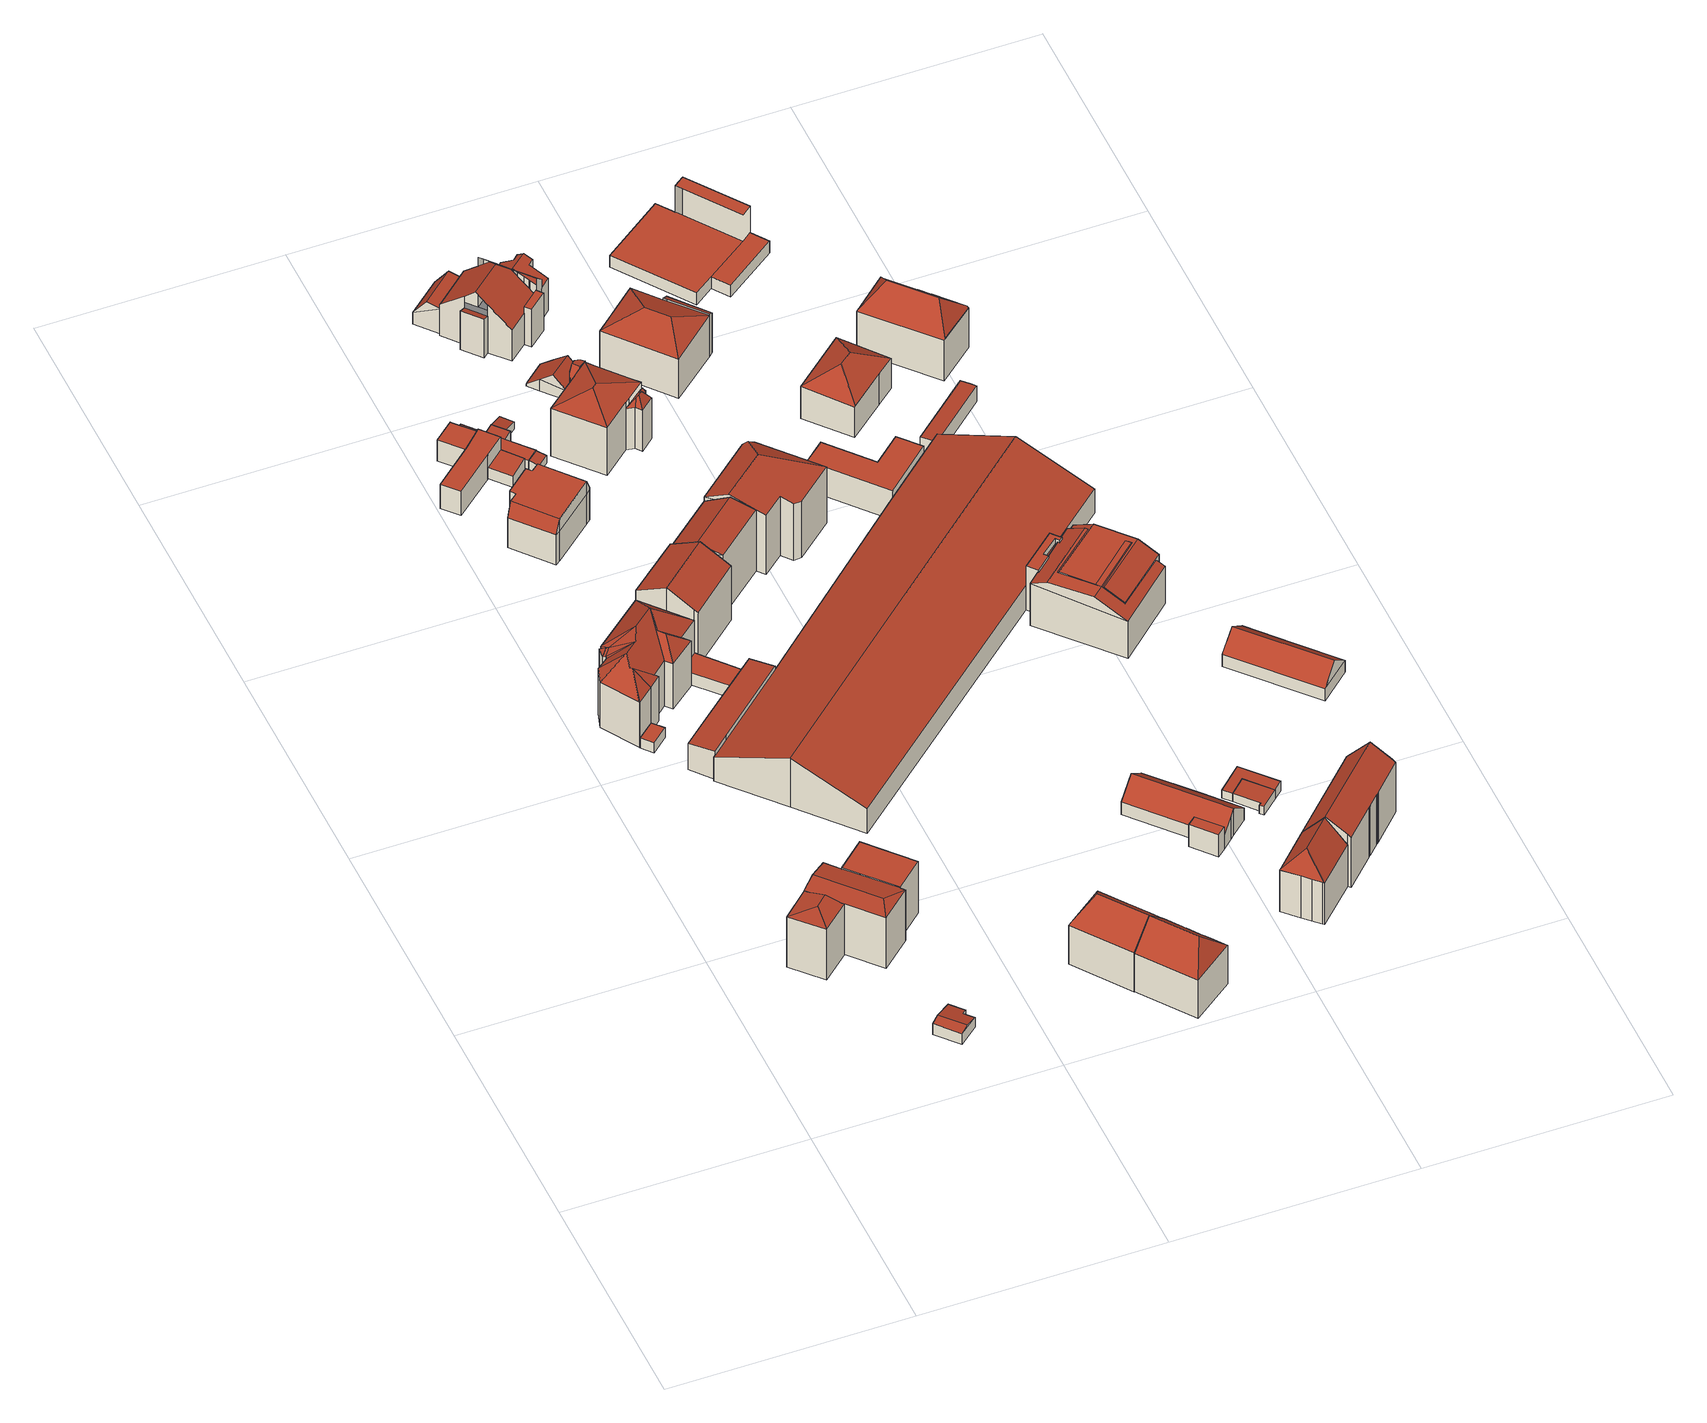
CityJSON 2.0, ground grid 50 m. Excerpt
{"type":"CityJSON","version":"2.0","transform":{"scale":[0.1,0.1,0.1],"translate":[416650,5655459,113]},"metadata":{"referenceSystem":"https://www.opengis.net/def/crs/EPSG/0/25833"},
"CityObjects":{
"building1":{"type":"Building","attributes":{"Dachtyp_tdc":"tdcFreeFormRoof","Gemeindeschluessel":14612000,"Dachneigung":13.07,"QualitaetDacherkennung":72,"Geometrietyp2DReferenz":"3000","measuredHeight":3.14,"function":"31001_9998","roofType":"5000"},"geometry":[{"type":"Solid","lod":"2","boundaries":[[[[0,1,2,3]],[[4,5,6,7]],[[5,8,9,6]],[[8,10,11,9]],[[10,0,3,11]],[[10,8,5,12,13,0]],[[1,13,12,4]],[[1,0,13]],[[5,4,12]],[[3,2,7,6,9,11]],[[1,4,7,2]]]],"semantics":{"surfaces":[{"type":"WallSurface"},{"type":"RoofSurface"},{"type":"GroundSurface"}],"values":[[0,0,0,0,0,1,1,0,0,2,0]]}}]},
"building2":{"type":"Building","attributes":{"Gemeindeschluessel":14612000,"Geometrietyp2DReferenz":"3000","function":"31001_9998","roofType":"9999"},"children":["building2-1","building2-2","building2-3"]},
"building2-1":{"type":"BuildingPart","attributes":{"Dachtyp_tdc":"tdcPolyFlatRoof","Dachneigung":0,"QualitaetDacherkennung":49,"Geometrietyp2DReferenz":"3000","measuredHeight":13.18,"roofType":"1000"},"parents":["building2"],"geometry":[{"type":"MultiSurface","lod":"2","boundaries":[[[14,15,16,17,18]],[[15,19,20,16]],[[19,21,22,23,20]],[[21,19,15,14]],[[17,16,20,23]]],"semantics":{"surfaces":[{"type":"WallSurface"},{"type":"RoofSurface"},{"type":"GroundSurface"}],"values":[0,0,0,1,2]}}]},
"building2-2":{"type":"BuildingPart","attributes":{"Dachtyp_tdc":"tdcHipAndGableRoof","Dachneigung":10.18,"QualitaetDacherkennung":62,"Geometrietyp2DReferenz":"3000","measuredHeight":13.69,"roofType":"5000"},"parents":["building2"],"geometry":[{"type":"MultiSurface","lod":"2","boundaries":[[[22,24,25,23]],[[24,26,27,25]],[[26,28,29,27]],[[30,31,32,33,34]],[[31,18,17,32]],[[35,24,36]],[[22,18,31,37,36,24]],[[38,39,35,36,37]],[[28,39,38,30,40,41]],[[30,38,37,31]],[[26,35,39,28]],[[24,35,26]],[[23,25,27,29,33,32,17]]],"semantics":{"surfaces":[{"type":"WallSurface"},{"type":"RoofSurface"},{"type":"GroundSurface"}],"values":[0,0,0,0,0,1,1,1,0,0,0,0,2]}}]},
"building2-3":{"type":"BuildingPart","attributes":{"Dachtyp_tdc":"tdcHipAndGableRoof","Dachneigung":10.16,"QualitaetDacherkennung":66,"Geometrietyp2DReferenz":"3000","measuredHeight":13.56,"roofType":"5000"},"parents":["building2"],"geometry":[{"type":"MultiSurface","lod":"2","boundaries":[[[28,42,43,29]],[[42,44,45,43]],[[44,34,33,45]],[[44,42,46]],[[42,28,41,47,46]],[[34,44,46,47,40]],[[29,43,45,33]]],"semantics":{"surfaces":[{"type":"WallSurface"},{"type":"RoofSurface"},{"type":"GroundSurface"}],"values":[0,0,0,1,1,1,2]}}]},
"building3":{"type":"Building","attributes":{"Dachtyp_tdc":"tdcPolyFlatRoof","Gemeindeschluessel":14612000,"Dachneigung":0,"QualitaetDacherkennung":58,"Geometrietyp2DReferenz":"3000","measuredHeight":2.5,"function":"31001_9998","roofType":"1000"},"geometry":[{"type":"Solid","lod":"2","boundaries":[[[[48,49,50,51]],[[49,52,53,50]],[[52,54,55,53]],[[54,48,51,55]],[[54,52,49,48]],[[51,50,53,55]]]],"semantics":{"surfaces":[{"type":"WallSurface"},{"type":"RoofSurface"},{"type":"GroundSurface"}],"values":[[0,0,0,0,1,2]]}}]},
"building4":{"type":"Building","attributes":{"Dachtyp_tdc":"tdcFreeFormRoof","Gemeindeschluessel":14612000,"Dachneigung":44.35,"QualitaetDacherkennung":9,"Geometrietyp2DReferenz":"3000","measuredHeight":17.37,"function":"31001_9998","roofType":"5000"},"geometry":[{"type":"Solid","lod":"2","boundaries":[[[[56,57,58,59]],[[57,60,61,58]],[[60,62,63,61]],[[62,64,65,63]],[[64,66,67,65]],[[66,68,69,67]],[[68,70,71,69]],[[70,72,73,71]],[[72,74,75,73]],[[76,77,78,79]],[[74,80,81,75]],[[80,82,83,81]],[[82,76,79,83]],[[77,84,85,78]],[[84,86,87,85]],[[86,88,89,87]],[[88,90,91,89]],[[90,92,93,91]],[[92,56,59,93]],[[94,95,92,90]],[[94,96,97]],[[90,96,94]],[[96,90,88]],[[77,97,96]],[[97,77,76]],[[98,96,88,86]],[[98,86,84]],[[96,98,84,77]],[[99,100,97,76,82]],[[99,82,80]],[[101,102,103,100,99,80,74]],[[101,74,72]],[[102,70,68]],[[102,72,70]],[[72,102,101]],[[103,102,68,66]],[[95,94,97,100,103,66,64]],[[104,105,106,95,64,62]],[[104,62,60]],[[105,104,60,57]],[[106,105,57,56]],[[95,106,56,92]],[[59,58,61,63,65,67,69,71,73,75,81,83,79,78,85,87,89,91,93]]]],"semantics":{"surfaces":[{"type":"WallSurface"},{"type":"RoofSurface"},{"type":"GroundSurface"}],"values":[[0,0,0,0,0,0,0,0,0,0,0,0,0,0,0,0,0,0,0,1,1,1,1,1,1,1,1,1,1,1,1,1,1,1,1,1,1,1,1,1,1,1,2]]}}]},
"building5":{"type":"Building","attributes":{"Dachtyp_tdc":"tdcPolyFlatRoof","Gemeindeschluessel":14612000,"Dachneigung":5.99,"QualitaetDacherkennung":74,"Geometrietyp2DReferenz":"3000","measuredHeight":7.28,"function":"31001_2000","roofType":"2100"},"geometry":[{"type":"Solid","lod":"2","boundaries":[[[[107,108,109,110]],[[108,111,112,109]],[[111,113,114,112]],[[113,115,116,114]],[[115,117,118,116]],[[117,119,120,118]],[[119,107,110,120]],[[119,117,115,113,111,108,107]],[[110,109,112,114,116,118,120]]]],"semantics":{"surfaces":[{"type":"WallSurface"},{"type":"RoofSurface"},{"type":"GroundSurface"}],"values":[[0,0,0,0,0,0,0,1,2]]}}]},
"building6":{"type":"Building","attributes":{"Dachtyp_tdc":"tdcPolyFlatRoof","Gemeindeschluessel":14612000,"Dachneigung":0,"QualitaetDacherkennung":80,"Geometrietyp2DReferenz":"3000","measuredHeight":6.19,"function":"31001_9998","roofType":"1000"},"geometry":[{"type":"Solid","lod":"2","boundaries":[[[[121,122,123,124]],[[122,125,126,123]],[[125,127,128,126]],[[127,129,130,128]],[[129,131,132,130]],[[131,121,124,132]],[[131,129,127,125,122,121]],[[124,123,126,128,130,132]]]],"semantics":{"surfaces":[{"type":"WallSurface"},{"type":"RoofSurface"},{"type":"GroundSurface"}],"values":[[0,0,0,0,0,0,1,2]]}}]},
"building7":{"type":"Building","attributes":{"Dachtyp_tdc":"tdcPolyFlatRoof","Gemeindeschluessel":14612000,"Dachneigung":0,"QualitaetDacherkennung":66,"Geometrietyp2DReferenz":"3000","measuredHeight":2.96,"function":"31001_9998","roofType":"1000"},"geometry":[{"type":"Solid","lod":"2","boundaries":[[[[133,134,135,136]],[[134,137,138,135]],[[137,139,140,138]],[[139,141,142,140]],[[141,143,144,142]],[[143,133,136,144]],[[143,141,139,137,134,133]],[[136,135,138,140,142,144]]]],"semantics":{"surfaces":[{"type":"WallSurface"},{"type":"RoofSurface"},{"type":"GroundSurface"}],"values":[[0,0,0,0,0,0,1,2]]}}]},
"building8":{"type":"Building","attributes":{"Dachtyp_tdc":"tdcPolyFlatRoof","Gemeindeschluessel":14612000,"Dachneigung":0,"QualitaetDacherkennung":42,"Geometrietyp2DReferenz":"3000","measuredHeight":5.44,"function":"31001_9998","roofType":"1000"},"geometry":[{"type":"Solid","lod":"2","boundaries":[[[[145,146,147,148]],[[146,149,150,147]],[[149,151,152,150]],[[151,153,154,152]],[[153,145,148,154]],[[153,151,149,146,145]],[[148,147,150,152,154]]]],"semantics":{"surfaces":[{"type":"WallSurface"},{"type":"RoofSurface"},{"type":"GroundSurface"}],"values":[[0,0,0,0,0,1,2]]}}]},
"building9":{"type":"Building","attributes":{"Dachtyp_tdc":"tdcFreeFormRoof","Gemeindeschluessel":14612000,"Dachneigung":0.074,"QualitaetDacherkennung":73,"Geometrietyp2DReferenz":"3000","measuredHeight":10.89,"function":"31001_9998","roofType":"5000"},"geometry":[{"type":"Solid","lod":"2","boundaries":[[[[155,156,157,158]],[[156,159,160,157]],[[159,161,162,160]],[[161,163,164,162]],[[163,165,166,164]],[[165,167,168,166]],[[167,169,170,168]],[[169,171,172,170]],[[171,173,174,172]],[[173,175,176,174]],[[175,155,158,176]],[[177,155,175,178]],[[179,180,181,182]],[[183,184,185,186,177,178,179,182]],[[155,177,186,156]],[[156,186,185,159]],[[159,185,184,161]],[[161,184,183,163]],[[163,183,182,165]],[[165,182,181,167]],[[167,181,180,169]],[[169,180,179,171]],[[171,179,178,173]],[[173,178,175]],[[158,157,160,162,164,166,168,170,172,174,176]]]],"semantics":{"surfaces":[{"type":"WallSurface"},{"type":"RoofSurface"},{"type":"GroundSurface"}],"values":[[0,0,0,0,0,0,0,0,0,0,0,1,1,1,0,0,0,0,0,0,0,0,0,0,2]]}}]},
"building10":{"type":"Building","attributes":{"Dachtyp_tdc":"tdcGableRoof","Gemeindeschluessel":14612000,"Dachneigung":28.87,"QualitaetDacherkennung":72,"Geometrietyp2DReferenz":"3000","measuredHeight":17.27,"function":"31001_9998","roofType":"3100"},"geometry":[{"type":"Solid","lod":"2","boundaries":[[[[187,188,189,190]],[[188,191,192,189]],[[191,193,194,192]],[[193,195,196,194]],[[195,197,198,196]],[[197,199,200,198]],[[199,201,202,200]],[[201,187,190,202]],[[197,195,193,191]],[[191,188,187,201,199,197]],[[190,189,192,194,196,198,200,202]]]],"semantics":{"surfaces":[{"type":"WallSurface"},{"type":"RoofSurface"},{"type":"GroundSurface"}],"values":[[0,0,0,0,0,0,0,0,1,1,2]]}}]},
"building11":{"type":"Building","attributes":{"Dachtyp_tdc":"tdcPolyFlatRoof","Gemeindeschluessel":14612000,"Dachneigung":20.67,"QualitaetDacherkennung":73,"Geometrietyp2DReferenz":"3000","measuredHeight":3.47,"function":"31001_9998","roofType":"2100"},"geometry":[{"type":"Solid","lod":"2","boundaries":[[[[203,204,152,205]],[[204,206,150,152]],[[206,207,208,150]],[[207,203,205,208]],[[207,206,204,203]],[[205,152,150,208]]]],"semantics":{"surfaces":[{"type":"WallSurface"},{"type":"RoofSurface"},{"type":"GroundSurface"}],"values":[[0,0,0,0,1,2]]}}]},
"building12":{"type":"Building","attributes":{"Dachtyp_tdc":"tdcPolyFlatRoof","Gemeindeschluessel":14612000,"Dachneigung":0,"QualitaetDacherkennung":74,"Geometrietyp2DReferenz":"3000","measuredHeight":2.73,"function":"31001_9998","roofType":"1000"},"geometry":[{"type":"Solid","lod":"2","boundaries":[[[[209,210,211,212]],[[210,213,214,211]],[[213,215,216,214]],[[215,209,212,216]],[[215,213,210,209]],[[212,211,214,216]]]],"semantics":{"surfaces":[{"type":"WallSurface"},{"type":"RoofSurface"},{"type":"GroundSurface"}],"values":[[0,0,0,0,1,2]]}}]},
"building13":{"type":"Building","attributes":{"Dachtyp_tdc":"tdcPolyFlatRoof","Gemeindeschluessel":14612000,"Dachneigung":0,"QualitaetDacherkennung":61,"Geometrietyp2DReferenz":"3000","measuredHeight":2.52,"function":"31001_9998","roofType":"1000"},"geometry":[{"type":"Solid","lod":"2","boundaries":[[[[217,218,219,220]],[[218,221,222,219]],[[221,223,224,222]],[[223,225,226,224]],[[225,227,228,226]],[[227,229,230,228]],[[229,217,220,230]],[[229,227,225,223,221,218,217]],[[220,219,222,224,226,228,230]]]],"semantics":{"surfaces":[{"type":"WallSurface"},{"type":"RoofSurface"},{"type":"GroundSurface"}],"values":[[0,0,0,0,0,0,0,1,2]]}}]},
"building14":{"type":"Building","attributes":{"Dachtyp_tdc":"tdcPolyFlatRoof","Gemeindeschluessel":14612000,"Dachneigung":6.14,"QualitaetDacherkennung":52,"Geometrietyp2DReferenz":"3000","measuredHeight":2.7,"function":"31001_9998","roofType":"2100"},"geometry":[{"type":"Solid","lod":"2","boundaries":[[[[221,231,232,222]],[[231,233,234,232]],[[233,235,236,234]],[[235,223,224,236]],[[223,221,222,224]],[[223,235,233,231,221]],[[222,232,234,236,224]]]],"semantics":{"surfaces":[{"type":"WallSurface"},{"type":"RoofSurface"},{"type":"GroundSurface"}],"values":[[0,0,0,0,0,1,2]]}}]},
"building15":{"type":"Building","attributes":{"Dachtyp_tdc":"tdcPolyFlatRoof","Gemeindeschluessel":14612000,"Dachneigung":5.95,"QualitaetDacherkennung":57,"Geometrietyp2DReferenz":"3000","measuredHeight":2.29,"function":"31001_9998","roofType":"2100"},"geometry":[{"type":"Solid","lod":"2","boundaries":[[[[237,238,239,240]],[[238,241,242,239]],[[241,243,244,242]],[[243,237,240,244]],[[243,241,238,237]],[[240,239,242,244]]]],"semantics":{"surfaces":[{"type":"WallSurface"},{"type":"RoofSurface"},{"type":"GroundSurface"}],"values":[[0,0,0,0,1,2]]}}]},
"building16":{"type":"Building","attributes":{"Gemeindeschluessel":14612000,"Geometrietyp2DReferenz":"3000","function":"31001_9998","roofType":"9999"},"children":["building16-1","building16-2"]},
"building16-1":{"type":"BuildingPart","attributes":{"Dachtyp_tdc":"tdcFreeFormRoof","Dachneigung":42.68,"QualitaetDacherkennung":12,"Geometrietyp2DReferenz":"3000","measuredHeight":8.18,"roofType":"5000"},"parents":["building16"],"geometry":[{"type":"MultiSurface","lod":"2","boundaries":[[[245,246,247,248]],[[246,249,250,247]],[[249,251,252,250]],[[251,253,254,252]],[[255,245,253,256]],[[253,251,249,256]],[[249,246,255,256]],[[245,255,246]],[[248,247,250,252,254]]],"semantics":{"surfaces":[{"type":"WallSurface"},{"type":"RoofSurface"},{"type":"GroundSurface"}],"values":[0,0,0,0,1,1,1,0,2]}}]},
"building16-2":{"type":"BuildingPart","attributes":{"Dachtyp_tdc":"tdcHipAndGableRoof","Dachneigung":44.24,"QualitaetDacherkennung":70,"Geometrietyp2DReferenz":"3000","measuredHeight":15.06,"roofType":"5000"},"parents":["building16"],"geometry":[{"type":"MultiSurface","lod":"2","boundaries":[[[257,258,259,254,253]],[[258,260,261,259]],[[260,262,263,261]],[[262,264,265,263]],[[264,266,267,265]],[[266,268,269,267]],[[268,270,271,269]],[[270,272,273,271]],[[272,274,248,273]],[[274,245,248]],[[272,270,275]],[[270,268,266,275]],[[266,264,262,260,258,257,274,272,275]],[[254,259,261,263,265,267,269,271,273,248]]],"semantics":{"surfaces":[{"type":"WallSurface"},{"type":"RoofSurface"},{"type":"GroundSurface"}],"values":[0,0,0,0,0,0,0,0,0,0,1,1,1,2]}}]},
"building17":{"type":"Building","attributes":{"Dachtyp_tdc":"tdcPolyFlatRoof","Gemeindeschluessel":14612000,"Dachneigung":13.47,"QualitaetDacherkennung":42,"Geometrietyp2DReferenz":"3000","measuredHeight":2.54,"function":"31001_9998","roofType":"2100"},"geometry":[{"type":"Solid","lod":"2","boundaries":[[[[276,277,278,232]],[[277,279,280,278]],[[279,281,234,280]],[[281,276,232,234]],[[281,279,277,276]],[[232,278,280,234]]]],"semantics":{"surfaces":[{"type":"WallSurface"},{"type":"RoofSurface"},{"type":"GroundSurface"}],"values":[[0,0,0,0,1,2]]}}]},
"building18":{"type":"Building","attributes":{"Gemeindeschluessel":14612000,"Geometrietyp2DReferenz":"3000","function":"31001_9998","roofType":"9999"},"children":["building18-1","building18-2"]},
"building18-1":{"type":"BuildingPart","attributes":{"Dachtyp_tdc":"tdcHipAndGableRoof","Dachneigung":44.55,"QualitaetDacherkennung":72,"Geometrietyp2DReferenz":"3000","measuredHeight":14.99,"roofType":"5000"},"parents":["building18"],"geometry":[{"type":"MultiSurface","lod":"2","boundaries":[[[264,282,283,284]],[[282,285,283]],[[286,287,288]],[[286,289,290,287]],[[289,291,292,290]],[[291,293,294,292]],[[293,295,296,294]],[[295,297,298,296]],[[297,299,300,298]],[[299,264,284,300]],[[295,293,301]],[[293,291,289,286,282,264,299,301]],[[299,297,295,301]],[[284,283,287,290,292,294,296,298,300]]],"semantics":{"surfaces":[{"type":"WallSurface"},{"type":"RoofSurface"},{"type":"GroundSurface"}],"values":[0,0,0,0,0,0,0,0,0,0,1,1,1,2]}}]},
"building18-2":{"type":"BuildingPart","attributes":{"Dachtyp_tdc":"tdcFreeFormRoof","Dachneigung":57.85,"QualitaetDacherkennung":12,"Geometrietyp2DReferenz":"3000","measuredHeight":8.77,"roofType":"5000"},"parents":["building18"],"geometry":[{"type":"MultiSurface","lod":"2","boundaries":[[[285,302,303,283]],[[302,304,305,303]],[[304,306,307,305]],[[308,309,304,302,310]],[[304,309,306]],[[306,309,308,288]],[[283,303,305,307,287]],[[306,288,287,307]],[[310,302,285]],[[285,288,308,310]]],"semantics":{"surfaces":[{"type":"WallSurface"},{"type":"RoofSurface"},{"type":"GroundSurface"}],"values":[0,0,0,1,0,0,2,0,1,1]}}]},
"building19":{"type":"Building","attributes":{"Dachtyp_tdc":"tdcGableRoof","Gemeindeschluessel":14612000,"Dachneigung":33.72,"QualitaetDacherkennung":60,"Geometrietyp2DReferenz":"3000","measuredHeight":16.57,"function":"31001_9998","roofType":"3100"},"geometry":[{"type":"Solid","lod":"2","boundaries":[[[[311,312,313,314]],[[312,315,316,313]],[[315,317,318,316]],[[317,311,314,318]],[[315,312,319]],[[311,317,320]],[[312,311,320,319]],[[317,315,319,320]],[[314,313,316,318]]]],"semantics":{"surfaces":[{"type":"WallSurface"},{"type":"RoofSurface"},{"type":"GroundSurface"}],"values":[[0,0,0,0,0,0,1,1,2]]}}]},
"building20":{"type":"Building","attributes":{"Dachtyp_tdc":"tdcGableRoof","Gemeindeschluessel":14612000,"Dachneigung":54.67,"QualitaetDacherkennung":25,"Geometrietyp2DReferenz":"3000","measuredHeight":6.96,"function":"31001_9998","roofType":"3100"},"geometry":[{"type":"Solid","lod":"2","boundaries":[[[[321,322,323,324]],[[322,325,326,323]],[[325,327,328,326]],[[327,321,324,328]],[[325,322,329]],[[321,327,330]],[[322,321,330,329]],[[327,325,329,330]],[[324,323,326,328]]]],"semantics":{"surfaces":[{"type":"WallSurface"},{"type":"RoofSurface"},{"type":"GroundSurface"}],"values":[[0,0,0,0,0,0,1,1,2]]}}]},
"building21":{"type":"Building","attributes":{"Gemeindeschluessel":14612000,"Geometrietyp2DReferenz":"3000","function":"31001_9998","roofType":"9999"},"children":["building21-1","building21-2","building21-3"]},
"building21-1":{"type":"BuildingPart","attributes":{"Dachtyp_tdc":"tdcHipRoof","Dachneigung":18.87,"QualitaetDacherkennung":71,"Geometrietyp2DReferenz":"3000","measuredHeight":14.27,"roofType":"3200"},"parents":["building21"],"geometry":[{"type":"MultiSurface","lod":"2","boundaries":[[[331,332,333,334,335]],[[332,336,337,333]],[[336,338,339,337]],[[338,340,341,342,339]],[[343,344,345,346,347]],[[344,348,349,345]],[[348,350,351,352,349]],[[340,338,336,332,331,353]],[[348,344,354]],[[350,348,354,353,331]],[[343,340,353,354,344]],[[350,331,355]],[[352,334,333,337,339,342,346,345,349]]],"semantics":{"surfaces":[{"type":"WallSurface"},{"type":"RoofSurface"},{"type":"GroundSurface"}],"values":[0,0,0,0,0,0,0,1,1,1,1,0,2]}}]},
"building21-2":{"type":"BuildingPart","attributes":{"Dachtyp_tdc":"tdcFreeFormRoof","Dachneigung":56.16,"QualitaetDacherkennung":33,"Geometrietyp2DReferenz":"3000","measuredHeight":12.78,"roofType":"5000"},"parents":["building21"],"geometry":[{"type":"MultiSurface","lod":"2","boundaries":[[[356,357,358,359]],[[357,360,361,358]],[[360,362,363,361]],[[362,364,365,363]],[[364,335,334,365]],[[351,356,359,352]],[[366,367,356,351,355,368]],[[369,370,366,368,371,372]],[[362,369,372,364]],[[364,372,371,331,335]],[[360,370,369,362]],[[357,367,366,370,360]],[[356,367,357]],[[359,358,361,363,365,334,352]]],"semantics":{"surfaces":[{"type":"WallSurface"},{"type":"RoofSurface"},{"type":"GroundSurface"}],"values":[0,0,0,0,0,0,1,1,0,0,0,0,0,2]}}]},
"building21-3":{"type":"BuildingPart","attributes":{"Dachtyp_tdc":"tdcFreeFormRoof","Dachneigung":56.4,"QualitaetDacherkennung":16,"Geometrietyp2DReferenz":"3000","measuredHeight":12.57,"roofType":"5000"},"parents":["building21"],"geometry":[{"type":"MultiSurface","lod":"2","boundaries":[[[341,373,374,342]],[[373,375,376,374]],[[375,377,378,376]],[[377,379,380,378]],[[379,381,382,380]],[[381,383,384,382]],[[383,347,346,384]],[[385,386,381,379]],[[387,385,379,377]],[[388,389,387,377,375]],[[388,375,373]],[[373,341,389,388]],[[341,347,390,386,385,387,389]],[[390,347,383]],[[386,390,383,381]],[[346,342,374,376,378,380,382,384]]],"semantics":{"surfaces":[{"type":"WallSurface"},{"type":"RoofSurface"},{"type":"GroundSurface"}],"values":[0,0,0,0,0,0,0,1,1,1,1,1,1,1,1,2]}}]},
"building22":{"type":"Building","attributes":{"Dachtyp_tdc":"tdcFreeFormRoof","Gemeindeschluessel":14612000,"Dachneigung":40.03,"QualitaetDacherkennung":45,"Geometrietyp2DReferenz":"3000","measuredHeight":5.3,"function":"31001_9998","roofType":"5000"},"geometry":[{"type":"Solid","lod":"2","boundaries":[[[[391,392,393,394]],[[392,395,396,393]],[[395,397,398,396]],[[397,399,400,398]],[[399,401,402,400]],[[401,403,404,402]],[[403,391,394,404]],[[401,399,405,406]],[[405,397,395,392,391,403,406]],[[403,401,406]],[[399,397,405]],[[394,393,396,398,400,402,404]]]],"semantics":{"surfaces":[{"type":"WallSurface"},{"type":"RoofSurface"},{"type":"GroundSurface"}],"values":[[0,0,0,0,0,0,0,1,1,0,0,2]]}}]},
"building23":{"type":"Building","attributes":{"Gemeindeschluessel":14612000,"Geometrietyp2DReferenz":"3000","function":"31001_9998","roofType":"9999"},"children":["building23-1","building23-2","building23-3","building23-4","building23-5"]},
"building23-1":{"type":"BuildingPart","attributes":{"Dachtyp_tdc":"tdcGableRoof","Dachneigung":22.91,"QualitaetDacherkennung":25,"Geometrietyp2DReferenz":"3000","measuredHeight":10.75,"roofType":"3100"},"parents":["building23"],"geometry":[{"type":"MultiSurface","lod":"2","boundaries":[[[407,408,409,410]],[[411,412,413,414]],[[412,415,416,413]],[[415,417,418,416]],[[417,419,420,418]],[[419,421,422,420]],[[421,423,424,422]],[[423,407,410,424]],[[419,417,415,412,411,425,426]],[[426,427,408,407,423,421,419]],[[410,409,428,414,413,416,418,420,422,424]]],"semantics":{"surfaces":[{"type":"WallSurface"},{"type":"RoofSurface"},{"type":"GroundSurface"}],"values":[0,0,0,0,0,0,0,0,1,1,2]}}]},
"building23-2":{"type":"BuildingPart","attributes":{"Dachtyp_tdc":"tdcPolyFlatRoof","Dachneigung":45.59,"QualitaetDacherkennung":38,"Geometrietyp2DReferenz":"3000","measuredHeight":12.6,"roofType":"2100"},"parents":["building23"],"geometry":[{"type":"MultiSurface","lod":"2","boundaries":[[[429,430,431,432,433]],[[430,434,411,414,431]],[[435,436,437,438,409,408]],[[436,435,427,439,425,434,430,429]],[[432,431,414,428,409,438,440,441]]],"semantics":{"surfaces":[{"type":"WallSurface"},{"type":"RoofSurface"},{"type":"GroundSurface"}],"values":[0,0,0,1,2]}}]},
"building23-3":{"type":"BuildingPart","attributes":{"Dachtyp_tdc":"tdcPolyFlatRoof","Dachneigung":0,"QualitaetDacherkennung":46,"Geometrietyp2DReferenz":"3000","measuredHeight":9.6,"roofType":"1000"},"parents":["building23"],"geometry":[{"type":"MultiSurface","lod":"2","boundaries":[[[442,443,444,445,446]],[[443,447,448,444]],[[447,449,450,451,448]],[[449,447,443,442]],[[445,444,448,451]]],"semantics":{"surfaces":[{"type":"WallSurface"},{"type":"RoofSurface"},{"type":"GroundSurface"}],"values":[0,0,0,1,2]}}]},
"building23-4":{"type":"BuildingPart","attributes":{"Dachtyp_tdc":"tdcPolyFlatRoof","Dachneigung":17.45,"QualitaetDacherkennung":50,"Geometrietyp2DReferenz":"3000","measuredHeight":9.88,"roofType":"2100"},"parents":["building23"],"geometry":[{"type":"MultiSurface","lod":"2","boundaries":[[[452,453,454,455]],[[453,456,457,454]],[[456,458,459,457]],[[458,456,453,452,460]],[[455,454,457,459,461]]],"semantics":{"surfaces":[{"type":"WallSurface"},{"type":"RoofSurface"},{"type":"GroundSurface"}],"values":[0,0,0,1,2]}}]},
"building23-5":{"type":"BuildingPart","attributes":{"Dachtyp_tdc":"tdcGableAndHippedGRoof","Dachneigung":41.5,"QualitaetDacherkennung":40,"Geometrietyp2DReferenz":"3000","measuredHeight":14.49,"roofType":"9999"},"parents":["building23"],"geometry":[{"type":"MultiSurface","lod":"2","boundaries":[[[450,462,463,451]],[[462,464,452,455,463]],[[465,466,467,459,458]],[[466,468,469,467]],[[468,470,471,469]],[[470,472,473,471]],[[472,433,432,473]],[[437,446,445,438]],[[474,475,476]],[[475,433,472,470,468,466,465,477,476]],[[477,464,462,450,446,437,474,476]],[[451,463,455,461,459,467,469,471,473,432,441,440,438,445]]],"semantics":{"surfaces":[{"type":"WallSurface"},{"type":"RoofSurface"},{"type":"GroundSurface"}],"values":[0,0,0,0,0,0,0,0,1,1,1,2]}}]},
"building24":{"type":"Building","attributes":{"Dachtyp_tdc":"tdcFreeFormRoof","Gemeindeschluessel":14612000,"Dachneigung":12.85,"QualitaetDacherkennung":37,"Geometrietyp2DReferenz":"3000","measuredHeight":16.93,"function":"31001_9998","roofType":"5000"},"geometry":[{"type":"Solid","lod":"2","boundaries":[[[[311,478,318,314]],[[478,479,480,318]],[[479,481,482,480]],[[481,483,484,482]],[[483,485,486,484]],[[485,487,488,486]],[[487,489,490,488]],[[489,491,492,490]],[[491,311,314,492]],[[483,481,493,494]],[[494,493,479,478,495]],[[487,485,483,494,495,311,491,489]],[[478,311,495]],[[481,479,493]],[[314,318,480,482,484,486,488,490,492]]]],"semantics":{"surfaces":[{"type":"WallSurface"},{"type":"RoofSurface"},{"type":"GroundSurface"}],"values":[[0,0,0,0,0,0,0,0,0,1,1,1,0,0,2]]}}]},
"building25":{"type":"Building","attributes":{"Dachtyp_tdc":"tdcFreeFormRoof","Gemeindeschluessel":14612000,"Dachneigung":22.03,"QualitaetDacherkennung":27,"Geometrietyp2DReferenz":"3000","measuredHeight":12.73,"function":"31001_2000","roofType":"5000"},"geometry":[{"type":"Solid","lod":"2","boundaries":[[[[496,497,498,499]],[[497,500,112,498]],[[500,501,109,112]],[[501,502,110,109]],[[502,503,504,110]],[[503,505,506,504]],[[505,507,508,506]],[[507,509,510,508]],[[509,511,512,510]],[[511,513,514,512]],[[513,496,499,514]],[[509,507,505,503,502,501,500,497,496]],[[496,513,511,509]],[[499,498,112,109,110,504,506,508,510,512,514]]]],"semantics":{"surfaces":[{"type":"WallSurface"},{"type":"RoofSurface"},{"type":"GroundSurface"}],"values":[[0,0,0,0,0,0,0,0,0,0,0,1,1,2]]}}]},
"building26":{"type":"Building","attributes":{"Gemeindeschluessel":14612000,"Geometrietyp2DReferenz":"3000","function":"31001_9998","roofType":"9999"},"children":["building26-1","building26-2"]},
"building26-1":{"type":"BuildingPart","attributes":{"Dachtyp_tdc":"tdcPolyFlatRoof","Dachneigung":0,"QualitaetDacherkennung":60,"Geometrietyp2DReferenz":"3000","measuredHeight":5.72,"roofType":"1000"},"parents":["building26"],"geometry":[{"type":"MultiSurface","lod":"2","boundaries":[[[515,516,517,518,519]],[[516,520,521,517]],[[520,522,523,524,521]],[[520,516,515,522]],[[524,518,517,521]]],"semantics":{"surfaces":[{"type":"WallSurface"},{"type":"RoofSurface"},{"type":"GroundSurface"}],"values":[0,0,0,1,2]}}]},
"building26-2":{"type":"BuildingPart","attributes":{"Dachtyp_tdc":"tdcGableRoof","Dachneigung":40.24,"QualitaetDacherkennung":66,"Geometrietyp2DReferenz":"3000","measuredHeight":6.77,"roofType":"3100"},"parents":["building26"],"geometry":[{"type":"MultiSurface","lod":"2","boundaries":[[[523,525,526,524]],[[525,527,528,526]],[[527,529,530,528]],[[529,531,532,530]],[[531,533,534,532]],[[533,535,536,534]],[[535,537,538,536]],[[537,539,540,538]],[[539,519,518,540]],[[537,535,533,531,529,527]],[[527,525,523,519,539,537]],[[524,526,528,530,532,534,536,538,540,518]]],"semantics":{"surfaces":[{"type":"WallSurface"},{"type":"RoofSurface"},{"type":"GroundSurface"}],"values":[0,0,0,0,0,0,0,0,0,1,1,2]}}]},
"building27":{"type":"Building","attributes":{"Gemeindeschluessel":14612000,"Geometrietyp2DReferenz":"3000","function":"31001_9998","roofType":"9999"},"children":["building27-1","building27-2"]},
"building27-1":{"type":"BuildingPart","attributes":{"Dachtyp_tdc":"tdcPolyFlatRoof","Dachneigung":27.61,"QualitaetDacherkennung":38,"Geometrietyp2DReferenz":"3000","measuredHeight":10.77,"roofType":"2100"},"parents":["building27"],"geometry":[{"type":"MultiSurface","lod":"2","boundaries":[[[541,542,543,544,545]],[[542,546,547,543]],[[546,548,549,550,547]],[[548,546,542,541]],[[544,543,547,550]]],"semantics":{"surfaces":[{"type":"WallSurface"},{"type":"RoofSurface"},{"type":"GroundSurface"}],"values":[0,0,0,1,2]}}]},
"building27-2":{"type":"BuildingPart","attributes":{"Dachtyp_tdc":"tdcHipRoof","Dachneigung":26.93,"QualitaetDacherkennung":71,"Geometrietyp2DReferenz":"3000","measuredHeight":13.15,"roofType":"3200"},"parents":["building27"],"geometry":[{"type":"MultiSurface","lod":"2","boundaries":[[[551,552,553,554]],[[552,555,556,553]],[[555,557,558,556]],[[557,559,560,558]],[[559,545,544,560]],[[549,551,554,550]],[[559,557,555,552,561]],[[551,549,562]],[[552,551,562,561]],[[549,545,559,561,562]],[[554,553,556,558,560,544,550]]],"semantics":{"surfaces":[{"type":"WallSurface"},{"type":"RoofSurface"},{"type":"GroundSurface"}],"values":[0,0,0,0,0,0,1,1,1,1,2]}}]},
"building28":{"type":"Building","attributes":{"Dachtyp_tdc":"tdcFreeFormRoof","Gemeindeschluessel":14612000,"Dachneigung":49.48,"QualitaetDacherkennung":77,"Geometrietyp2DReferenz":"3000","measuredHeight":15.87,"function":"31001_9998","roofType":"5000"},"geometry":[{"type":"Solid","lod":"2","boundaries":[[[[563,564,565,566]],[[564,567,568,565]],[[567,569,570,568]],[[569,571,572,570]],[[571,573,574,572]],[[573,575,576,574]],[[575,563,566,576]],[[575,573,577,578,564,563]],[[573,571,579,577]],[[577,579,569,567,578]],[[567,564,578]],[[571,569,579]],[[566,565,568,570,572,574,576]]]],"semantics":{"surfaces":[{"type":"WallSurface"},{"type":"RoofSurface"},{"type":"GroundSurface"}],"values":[[0,0,0,0,0,0,0,1,1,1,0,0,2]]}}]},
"building29":{"type":"Building","attributes":{"Dachtyp_tdc":"tdcPolyFlatRoof","Gemeindeschluessel":14612000,"Dachneigung":0,"QualitaetDacherkennung":58,"Geometrietyp2DReferenz":"3000","measuredHeight":7.48,"function":"31001_9998","roofType":"1000"},"geometry":[{"type":"Solid","lod":"2","boundaries":[[[[580,581,582,583]],[[581,584,585,582]],[[584,586,587,585]],[[586,588,589,587]],[[588,590,591,589]],[[590,580,583,591]],[[590,588,586,584,581,580]],[[583,582,585,587,589,591]]]],"semantics":{"surfaces":[{"type":"WallSurface"},{"type":"RoofSurface"},{"type":"GroundSurface"}],"values":[[0,0,0,0,0,0,1,2]]}}]},
"building30":{"type":"Building","attributes":{"Dachtyp_tdc":"tdcPolyFlatRoof","Gemeindeschluessel":14612000,"Dachneigung":2.63,"QualitaetDacherkennung":77,"Geometrietyp2DReferenz":"3000","measuredHeight":2.32,"function":"31001_9998","roofType":"2100"},"geometry":[{"type":"Solid","lod":"2","boundaries":[[[[592,593,594,595]],[[593,596,597,594]],[[596,598,599,597]],[[598,600,601,599]],[[600,602,603,601]],[[602,592,595,603]],[[602,600,598,596,593,592]],[[595,594,597,599,601,603]]]],"semantics":{"surfaces":[{"type":"WallSurface"},{"type":"RoofSurface"},{"type":"GroundSurface"}],"values":[[0,0,0,0,0,0,1,2]]}}]},
"building31":{"type":"Building","attributes":{"Dachtyp_tdc":"tdcPolyFlatRoof","Gemeindeschluessel":14612000,"Dachneigung":3.07,"QualitaetDacherkennung":72,"Geometrietyp2DReferenz":"3000","measuredHeight":2.44,"function":"31001_9998","roofType":"2100"},"geometry":[{"type":"Solid","lod":"2","boundaries":[[[[593,592,595,594]],[[592,604,605,595]],[[604,606,607,605]],[[606,608,609,607]],[[608,596,597,609]],[[596,593,594,597]],[[596,608,606,604,592,593]],[[594,595,605,607,609,597]]]],"semantics":{"surfaces":[{"type":"WallSurface"},{"type":"RoofSurface"},{"type":"GroundSurface"}],"values":[[0,0,0,0,0,0,1,2]]}}]},
"building32":{"type":"Building","attributes":{"Gemeindeschluessel":14612000,"Dachneigung":90,"Dachorientierung":0,"MittlereTraufHoehe":126.34,"QualitaetDacherkennung":18,"ObjektHoehe":11.27,"BodenHoehe":115.08,"Geometrietyp2DReferenz":"3000","AbsoluteHoehe":126.34,"Dachflaeche":19.96,"measuredHeight":11.27,"function":"31001_2000","roofType":"1000","storeysAboveGround":4},"geometry":[{"type":"MultiSurface","lod":"2","boundaries":[[[610,611,612,613]],[[611,614,615,612]],[[614,616,617,615]],[[616,618,619,617]],[[618,620,621,619]],[[620,622,623,621]],[[622,624,625,623]],[[624,610,613,625]],[[624,622,620,618,616,614,611,610]],[[613,612,615,617,619,621,623,625]]],"semantics":{"surfaces":[{"type":"WallSurface"},{"type":"RoofSurface"},{"type":"GroundSurface"}],"values":[0,0,0,0,0,0,0,0,1,2]}}]},
"building33":{"type":"Building","attributes":{"Dachtyp_tdc":"tdcGableRoof","Gemeindeschluessel":14612000,"Dachneigung":49.6,"QualitaetDacherkennung":62,"Geometrietyp2DReferenz":"3000","measuredHeight":16.1,"function":"31001_9998","roofType":"3100"},"geometry":[{"type":"Solid","lod":"2","boundaries":[[[[626,627,628,629]],[[627,630,631,628]],[[630,632,633,631]],[[632,634,635,633]],[[634,636,637,635]],[[636,638,639,637]],[[638,640,572,639]],[[640,641,642,572]],[[641,643,570,642]],[[643,644,645,570]],[[644,646,647,645]],[[646,648,649,647]],[[648,650,651,649]],[[650,626,629,651]],[[646,644,643,641]],[[641,640,638,636,634,632,630,627,626,650,648,646]],[[629,628,631,633,635,637,639,572,642,570,645,647,649,651]]]],"semantics":{"surfaces":[{"type":"WallSurface"},{"type":"RoofSurface"},{"type":"GroundSurface"}],"values":[[0,0,0,0,0,0,0,0,0,0,0,0,0,0,1,1,2]]}}]},
"building34":{"type":"Building","attributes":{"Dachtyp_tdc":"tdcFreeFormRoof","Gemeindeschluessel":14612000,"Dachneigung":32.89,"QualitaetDacherkennung":63,"Geometrietyp2DReferenz":"3000","measuredHeight":11.43,"function":"31001_9998","roofType":"5000"},"geometry":[{"type":"Solid","lod":"2","boundaries":[[[[652,653,654,655]],[[653,656,657,654]],[[656,658,659,657]],[[658,660,661,659]],[[660,652,655,661]],[[656,662,663]],[[660,664,665,652]],[[663,662,653,652,665]],[[658,656,663,665,664]],[[660,658,664]],[[656,653,662]],[[655,654,657,659,661]]]],"semantics":{"surfaces":[{"type":"WallSurface"},{"type":"RoofSurface"},{"type":"GroundSurface"}],"values":[[0,0,0,0,0,1,1,1,1,0,0,2]]}}]},
"building35":{"type":"Building","attributes":{"Dachtyp_tdc":"tdcCutGableRoof","Gemeindeschluessel":14612000,"Dachneigung":1.93,"QualitaetDacherkennung":43,"Geometrietyp2DReferenz":"3000","measuredHeight":12.78,"function":"31001_2000","roofType":"9999"},"geometry":[{"type":"Solid","lod":"2","boundaries":[[[[666,667,668,669]],[[670,666,669,671]],[[672,670,671,673]],[[667,672,673,668]],[[671,669,668,673]],[[674,675,676,677]],[[667,666,675,674]],[[666,670,676,675]],[[670,672,677,676]],[[672,667,674,677]]]],"semantics":{"surfaces":[{"type":"RoofSurface"},{"type":"WallSurface"},{"type":"GroundSurface"}],"values":[[0,1,0,1,0,2,1,1,1,1]]}}]},
"building36":{"type":"Building","attributes":{"Gemeindeschluessel":14612000,"Geometrietyp2DReferenz":"3000","function":"31001_9998","roofType":"9999"},"children":["building36-1","building36-2","building36-3"]},
"building36-1":{"type":"BuildingPart","attributes":{"Dachtyp_tdc":"tdcPolyFlatRoof","Dachneigung":0,"QualitaetDacherkennung":81,"Geometrietyp2DReferenz":"3000","measuredHeight":3,"roofType":"1000"},"parents":["building36"],"geometry":[{"type":"MultiSurface","lod":"2","boundaries":[[[678,679,680,681]],[[679,682,683,680]],[[682,684,685,683]],[[684,682,679,678,686]],[[681,680,683,685,687]]],"semantics":{"surfaces":[{"type":"WallSurface"},{"type":"RoofSurface"},{"type":"GroundSurface"}],"values":[0,0,0,1,2]}}]},
"building36-2":{"type":"BuildingPart","attributes":{"Dachtyp_tdc":"tdcPolyFlatRoof","Dachneigung":0,"QualitaetDacherkennung":12,"Geometrietyp2DReferenz":"3000","measuredHeight":3.02,"roofType":"1000"},"parents":["building36"],"geometry":[{"type":"MultiSurface","lod":"2","boundaries":[[[688,689,690,691]],[[692,693,685,684]],[[692,694,695,693]],[[694,688,691,695]],[[694,692,684,686,689,688]],[[691,690,687,685,693,695]]],"semantics":{"surfaces":[{"type":"WallSurface"},{"type":"RoofSurface"},{"type":"GroundSurface"}],"values":[0,0,0,0,1,2]}}]},
"building36-3":{"type":"BuildingPart","attributes":{"Dachtyp_tdc":"tdcPolyFlatRoof","Dachneigung":0,"QualitaetDacherkennung":7,"Geometrietyp2DReferenz":"3000","measuredHeight":9.74,"roofType":"1000"},"parents":["building36"],"geometry":[{"type":"MultiSurface","lod":"2","boundaries":[[[696,697,678,681,698]],[[699,696,698,690,689]],[[700,697,696,699]],[[690,698,681,687]]],"semantics":{"surfaces":[{"type":"WallSurface"},{"type":"RoofSurface"},{"type":"GroundSurface"}],"values":[0,0,1,2]}}]},
"building37":{"type":"Building","attributes":{"Gemeindeschluessel":14612000,"Dachneigung":90,"Dachorientierung":49.04,"MittlereTraufHoehe":126.17,"QualitaetDacherkennung":53,"ObjektHoehe":12.7,"BodenHoehe":114.96,"Geometrietyp2DReferenz":"3000","AbsoluteHoehe":127.66,"Dachflaeche":266.6,"measuredHeight":12.7,"function":"31001_2000","roofType":"9999","storeysAboveGround":4},"geometry":[{"type":"MultiSurface","lod":"2","boundaries":[[[701,702,703,704]],[[702,705,706,703]],[[705,707,708,706]],[[707,709,710,708]],[[709,711,712,710]],[[711,713,714,712]],[[713,715,716,714]],[[715,717,718,716]],[[717,719,720,718]],[[719,721,722,720]],[[721,723,724,722]],[[723,725,726,724]],[[725,701,704,726]],[[719,717,715,713,711,709,707,705,702]],[[701,725,723,721]],[[721,719,702,701]],[[704,703,706,708,710,712,714,716,718,720,722,724,726]]],"semantics":{"surfaces":[{"type":"WallSurface"},{"type":"RoofSurface"},{"type":"GroundSurface"}],"values":[0,0,0,0,0,0,0,0,0,0,0,0,0,1,1,1,2]}}]},
"building38":{"type":"Building","attributes":{"Dachtyp_tdc":"tdcPolyFlatRoof","Gemeindeschluessel":14612000,"Dachneigung":4.38,"QualitaetDacherkennung":62,"Geometrietyp2DReferenz":"3000","measuredHeight":4.05,"function":"31001_9998","roofType":"2100"},"geometry":[{"type":"Solid","lod":"2","boundaries":[[[[727,728,729,730]],[[728,731,732,729]],[[731,733,734,732]],[[733,735,736,734]],[[735,737,738,736]],[[737,739,740,738]],[[739,727,730,740]],[[739,737,735,733,731,728,727]],[[730,729,732,734,736,738,740]]]],"semantics":{"surfaces":[{"type":"WallSurface"},{"type":"RoofSurface"},{"type":"GroundSurface"}],"values":[[0,0,0,0,0,0,0,1,2]]}}]},
"building39":{"type":"Building","attributes":{"name":"HOGA Fachoberschule","Dachtyp_tdc":"tdcFreeFormRoof","Gemeindeschluessel":14612000,"Dachneigung":44.62,"QualitaetDacherkennung":82,"Geometrietyp2DReferenz":"3000","measuredHeight":15.26,"function":"31001_3021","roofType":"5000"},"geometry":[{"type":"Solid","lod":"2","boundaries":[[[[741,742,743,744]],[[742,745,746,743]],[[745,747,748,746]],[[747,749,750,748]],[[749,751,752,750]],[[751,753,754,752]],[[753,755,756,754]],[[755,741,744,756]],[[757,741,758]],[[753,759,760,761]],[[755,761,760,758,741]],[[751,749,747,745,742,757,758,760,759]],[[753,751,759]],[[742,741,757]],[[755,753,761]],[[744,743,746,748,750,752,754,756]]]],"semantics":{"surfaces":[{"type":"WallSurface"},{"type":"RoofSurface"},{"type":"GroundSurface"}],"values":[[0,0,0,0,0,0,0,0,1,1,1,1,0,0,0,2]]}}]},
"building40":{"type":"Building","attributes":{"Dachtyp_tdc":"tdcFreeFormRoof","Gemeindeschluessel":14612000,"Dachneigung":40.52,"QualitaetDacherkennung":77,"Geometrietyp2DReferenz":"3000","measuredHeight":6.67,"function":"31001_9998","roofType":"5000"},"geometry":[{"type":"Solid","lod":"2","boundaries":[[[[762,763,764,765]],[[763,766,767,764]],[[766,768,769,767]],[[768,770,771,769]],[[770,762,765,771]],[[772,768,766,763,773]],[[770,772,773,762]],[[763,762,773]],[[770,768,772]],[[765,764,767,769,771]]]],"semantics":{"surfaces":[{"type":"WallSurface"},{"type":"RoofSurface"},{"type":"GroundSurface"}],"values":[[0,0,0,0,0,1,1,0,0,2]]}}]}
},
"vertices":[
[389,155,33],[350,122,36],[350,122,9],[389,155,9],[310,167,36],[358,209,30],[358,209,9],[310,167,9],[382,182,30],[382,182,9],[373,173,33],[373,173,9],[326,181,40],[366,135,40],
[268,498,152],[324,548,152],[324,548,20],[268,498,20],[268,498,149],[403,459,152],[403,459,20],[348,410,152],[348,410,149],[348,410,20],
[354,402,149],[354,402,20],[293,348,149],[293,348,20],[237,411,149],[237,411,20],[182,472,149],[243,526,149],[243,526,20],[182,472,20],[182,472,148],[293,348,150],[306,390,157],[210,497,157],[182,472,150],[237,411,150],[186,467,149],[234,414,149],
[181,362,149],[181,362,20],[127,422,148],[127,422,20],[187,418,156],[211,440,156],
[99,1053,45],[133,1082,45],[133,1082,20],[99,1053,20],[152,1060,45],[152,1060,20],[118,1031,45],[118,1031,20],
[273,1212,136],[235,1180,136],[235,1180,21],[273,1212,21],[247,1165,136],[247,1165,21],[194,1122,136],[194,1122,21],[182,1136,136],[182,1136,21],[152,1109,136],[152,1109,21],[157,1103,136],[157,1103,21],[133,1082,136],[133,1082,21],[99,1053,136],[99,1053,21],[98,1053,136],[98,1053,21],[87,1183,136],[87,1188,136],[87,1188,21],[87,1183,21],[52,1129,136],[52,1129,21],[62,1164,136],[62,1164,21],[82,1189,136],[82,1189,21],[84,1210,136],[84,1210,21],[88,1210,136],[88,1210,21],[89,1215,136],[89,1215,21],[195,1303,136],[195,1303,21],[147,1185,195],[188,1220,194],[98,1198,146],[134,1158,184],[93,1199,146],[105,1136,183],[107,1135,185],[98,1054,137],[107,1107,171],[103,1112,170],[198,1169,169],[187,1183,169],[189,1218,194],
[381,1087,93],[228,953,93],[228,953,21],[381,1087,21],[194,923,93],[194,923,21],[158,966,88],[158,966,21],[310,1096,88],[310,1096,21],[346,1127,88],[346,1127,21],[378,1089,93],[378,1089,21],
[1,1769,83],[83,1839,83],[83,1839,21],[1,1769,21],[121,1876,83],[121,1876,21],[151,1841,83],[151,1841,21],[111,1806,83],[111,1806,21],[30,1737,83],[30,1737,21],
[247,1165,54],[235,1180,54],[235,1180,24],[247,1165,24],[273,1212,54],[273,1212,24],[278,1206,54],[278,1206,24],[346,1127,54],[346,1127,24],[310,1096,54],[310,1096,24],
[43,1884,77],[83,1918,77],[83,1918,23],[43,1884,23],[86,1914,77],[86,1914,23],[121,1876,77],[121,1876,23],[83,1839,77],[83,1839,23],
[75,1625,100],[101,1647,100],[101,1647,24],[75,1625,24],[93,1658,100],[93,1658,24],[142,1700,100],[142,1700,24],[151,1690,100],[151,1690,24],[167,1703,100],[167,1703,24],[177,1711,100],[177,1711,24],[241,1634,100],[241,1634,24],[232,1626,100],[232,1626,24],[149,1556,100],[149,1556,24],[140,1549,100],[140,1549,24],[84,1633,132],[149,1556,132],[232,1626,133],[241,1634,106],[177,1711,106],[167,1703,133],[151,1690,133],[142,1700,133],[93,1658,132],[101,1647,132],
[278,1206,159],[273,1212,163],[273,1212,22],[278,1206,22],[236,1255,195],[236,1255,22],[195,1303,161],[195,1303,22],[299,1389,162],[299,1389,22],[339,1343,195],[339,1343,22],[370,1308,169],[370,1308,22],[381,1295,160],[381,1295,22],
[145,1895,46],[121,1876,57],[145,1895,23],[86,1914,58],[111,1935,46],[111,1935,23],
[111,1806,51],[151,1841,51],[151,1841,23],[111,1806,23],[183,1802,51],[183,1802,23],[145,1767,51],[145,1767,23],
[151,1841,49],[121,1876,49],[121,1876,24],[151,1841,24],[145,1895,49],[145,1895,24],[170,1864,49],[170,1864,24],[211,1816,49],[211,1816,24],[188,1797,49],[188,1797,24],[183,1802,49],[183,1802,24],
[160,1908,51],[160,1908,24],[180,1885,51],[180,1885,24],[186,1878,51],[186,1878,24],
[211,1816,48],[225,1800,45],[225,1800,25],[211,1816,25],[202,1780,45],[202,1780,25],[188,1797,48],[188,1797,25],
[728,244,90],[743,255,90],[743,255,17],[728,244,17],[772,216,90],[772,216,17],[768,214,90],[768,214,17],[757,205,90],[757,205,17],[736,250,99],[759,219,99],
[757,205,117],[757,204,117],[757,204,17],[761,199,117],[761,199,17],[768,189,117],[768,189,17],[774,182,117],[774,182,17],[733,152,167],[733,152,17],[690,120,116],[690,120,17],[607,233,116],[607,233,17],[690,295,117],[690,295,17],[728,244,117],[667,241,167],
[160,1908,50],[186,1930,42],[186,1930,24],[205,1906,42],[205,1906,24],[180,1885,50],
[793,156,117],[793,156,18],[774,182,18],[793,156,90],[820,118,117],[820,118,18],[820,118,90],[825,113,117],[825,113,18],[833,102,117],[833,102,18],[855,72,117],[855,72,18],[771,10,115],[771,10,18],[690,120,115],[690,120,18],[733,152,168],[733,152,18],[796,66,168],
[809,168,90],[809,168,18],[837,130,90],[837,130,18],[833,127,90],[833,127,18],[828,124,105],[833,127,97],[807,154,105],
[471,1394,180],[370,1308,180],[370,1308,24],[471,1394,24],[299,1389,153],[299,1389,24],[403,1477,153],[403,1477,24],[335,1348,189],[437,1435,189],
[138,2228,56],[206,2286,56],[206,2286,27],[138,2228,27],[243,2243,91],[243,2243,27],[175,2184,91],[175,2184,27],[225,2265,96],[157,2206,96],
[344,1902,147],[355,1888,147],[355,1888,25],[344,1902,25],[344,1902,122],[383,1855,147],[383,1855,25],[402,1833,147],[402,1833,25],[418,1814,147],[418,1814,130],[418,1814,25],[372,1776,147],[315,1728,147],[315,1728,25],[372,1776,25],[372,1776,130],[239,1814,147],[239,1814,25],[312,1876,147],[312,1876,122],[312,1876,25],[333,1823,168],[322,1814,168],[325,1887,147],
[306,1883,122],[311,1896,122],[311,1896,25],[306,1883,25],[326,1910,122],[326,1910,25],[333,1910,122],[333,1910,25],[338,1908,122],[338,1908,25],[318,1902,153],[311,1896,141],[328,1889,153],[333,1910,149],[326,1910,150],[344,1902,149],[338,1908,149],
[424,1807,130],[424,1807,25],[423,1803,130],[423,1803,25],[417,1797,130],[417,1797,25],[427,1785,130],[427,1785,25],[399,1761,130],[399,1761,25],[389,1773,130],[389,1773,25],[408,1787,151],[401,1781,151],[409,1798,139],[418,1806,138],[418,1806,139],[394,1782,143],
[267,1998,33],[272,2003,33],[272,2003,27],[267,1998,27],[311,2036,33],[311,2036,27],[329,2015,56],[329,2015,27],[365,1972,50],[365,1972,27],[322,1934,50],[322,1934,27],[285,1977,56],[285,1977,27],[347,1993,80],[303,1956,80],
[381,2166,108],[359,2146,108],[359,2146,26],[381,2166,26],[295,2221,106],[317,2240,106],[317,2240,26],[295,2221,26],[335,2220,124],[335,2220,26],[346,2230,124],[346,2230,26],[355,2220,133],[355,2220,26],[367,2206,125],[367,2206,26],[356,2196,125],[356,2196,26],[319,2193,131],[321,2191,133],[324,2187,131],[321,2191,26],
[266,2224,152],[281,2237,131],[281,2237,26],[266,2224,26],[266,2224,131],[295,2221,131],[359,2146,131],[344,2133,152],[344,2133,105],[344,2133,26],[321,2191,131],[309,2173,26],[281,2206,26],
[343,2133,122],[353,2121,122],[353,2121,26],[343,2133,26],[343,2133,105],[316,2089,122],[316,2089,26],[306,2101,122],[306,2101,105],[306,2101,26],
[236,2106,120],[225,2096,125],[225,2096,26],[236,2106,26],[193,2134,124],[193,2134,26],[205,2143,120],[205,2143,26],[220,2125,120],[220,2125,26],
[269,2069,105],[269,2069,26],[236,2106,149],[205,2143,149],[172,2182,105],[172,2182,26],[175,2184,105],[175,2184,26],[243,2243,105],[243,2243,26],[247,2246,105],[247,2246,26],[309,2173,152],[281,2206,151],[281,2177,171],[220,2125,171],
[403,1477,164],[520,1577,164],[520,1577,24],[543,1574,164],[543,1574,24],[639,1460,167],[639,1460,24],[562,1394,167],[562,1394,24],[545,1393,169],[545,1393,24],[527,1414,175],[527,1414,24],[485,1378,175],[485,1378,24],[531,1576,168],[525,1514,193],[435,1438,193],
[293,803,146],[190,920,83],[190,920,21],[293,803,21],[194,923,83],[228,953,83],[381,1087,84],[752,1419,83],[752,1419,21],[850,1505,83],[850,1505,21],[891,1541,83],[891,1541,21],[996,1419,148],[996,1419,21],[1102,1298,83],[1102,1298,21],[396,686,83],[396,686,21],
[986,403,71],[969,388,71],[969,388,14],[986,403,14],[986,403,46],[929,434,71],[929,434,14],[945,448,71],[945,448,46],[945,448,14],
[847,559,47],[847,559,14],[878,587,82],[878,587,14],[910,615,46],[910,615,14],[992,524,46],[992,524,14],[1040,470,45],[1040,470,14],[1049,460,45],[1049,460,14],[1017,431,82],[1017,431,14],[1008,423,72],[1008,423,14],
[545,2013,134],[555,2021,128],[555,2021,26],[545,2013,26],[545,2013,130],[615,1949,128],[615,1949,26],[607,1942,134],[607,1942,130],[607,1942,26],
[513,1862,126],[408,1986,126],[408,1986,26],[513,1862,26],[443,2016,127],[443,2016,26],[460,2030,128],[460,2030,26],[501,2065,130],[501,2065,26],[494,1982,158],[530,1940,158],
[1061,166,123],[1046,181,124],[1046,181,17],[1061,166,17],[1016,211,123],[1016,211,17],[1092,287,123],[1092,287,17],[1156,224,123],[1156,224,17],[1079,148,123],[1079,148,17],[1076,151,123],[1076,151,17],[1063,195,176],[1016,211,124],[1124,256,176],
[752,1419,100],[638,1552,100],[638,1552,25],[752,1419,25],[680,1587,100],[680,1587,25],[756,1499,100],[756,1499,25],[812,1548,100],[812,1548,25],[850,1505,100],[850,1505,25],
[1047,509,38],[1077,536,40],[1077,536,17],[1047,509,17],[1122,486,40],[1122,486,17],[1087,455,38],[1087,455,17],[1080,462,38],[1080,462,17],[1085,466,38],[1085,466,17],
[1032,525,38],[1032,525,17],[1080,567,42],[1080,567,17],[1139,501,42],[1139,501,17],
[979,1157,133],[972,1151,133],[972,1151,21],[979,1157,21],[966,1159,133],[966,1159,21],[931,1130,133],[931,1130,21],[938,1122,133],[938,1122,21],[906,1094,133],[906,1094,21],[889,1113,133],[889,1113,21],[962,1176,133],[962,1176,21],
[1252,308,144],[1250,306,144],[1250,306,17],[1252,308,17],[1247,304,144],[1247,304,17],[1225,282,144],[1225,282,17],[1224,281,144],[1224,281,17],[1222,279,144],[1222,279,17],[1161,219,144],[1161,219,17],[1156,224,150],[1125,255,178],[1125,255,17],[1092,287,124],[1243,437,124],[1243,437,17],[1276,405,178],[1276,405,17],[1307,375,150],[1307,375,17],[1312,369,144],[1312,369,17],
[697,1724,112],[806,1817,112],[806,1817,30],[697,1724,30],[880,1733,107],[880,1733,30],[844,1703,108],[844,1703,30],[769,1640,107],[769,1640,30],[807,1815,113],[802,1741,144],[770,1641,108],[776,1720,144],
[1014,926,114],[1131,1032,114],[1086,1083,147],[969,977,147],[881,1074,127],[904,1048,144],[998,1180,127],[1022,1154,144],[1131,1032,19],[1014,926,19],[881,1074,19],[998,1180,19],
[789,2185,54],[813,2151,54],[813,2151,24],[789,2185,24],[703,2072,54],[703,2072,24],[679,2106,54],[679,2106,24],[768,2169,54],[768,2169,24],
[658,2322,54],[683,2287,54],[683,2287,24],[658,2322,24],[638,2077,54],[638,2077,24],[529,2229,54],[529,2229,24],
[704,2303,122],[789,2185,122],[704,2303,24],[683,2287,122],[768,2169,122],
[994,993,147],[934,1062,147],[934,1062,20],[994,993,20],[906,1094,126],[906,1094,20],[938,1122,126],[938,1122,20],[931,1130,121],[931,1130,20],[966,1159,121],[966,1159,20],[972,1151,126],[972,1151,20],[979,1157,126],[979,1157,20],[1013,1186,126],[1013,1186,20],[1040,1154,147],[1040,1154,20],[1100,1086,147],[1100,1086,20],[1128,1054,126],[1128,1054,20],[1022,961,126],[1022,961,20],
[891,1541,62],[868,1567,60],[868,1567,22],[891,1541,22],[956,1643,60],[956,1643,22],[962,1648,60],[962,1648,22],[993,1675,60],[993,1675,22],[1006,1660,61],[1006,1660,22],[1015,1649,62],[1015,1649,22],
[859,1846,133],[934,1912,132],[934,1912,30],[859,1846,30],[982,1856,134],[982,1856,30],[985,1858,131],[985,1858,30],[1004,1836,131],[1004,1836,30],[1002,1834,134],[1002,1834,30],[1052,1777,131],[1052,1777,30],[977,1714,133],[977,1714,30],[934,1912,133],[921,1852,183],[1049,1780,135],[992,1773,183],[980,1716,136],
[1166,845,45],[1229,901,44],[1229,901,14],[1166,845,14],[1298,823,44],[1298,823,14],[1368,745,44],[1368,745,14],[1305,689,45],[1305,689,14],[1336,717,81],[1197,872,81]
]}
